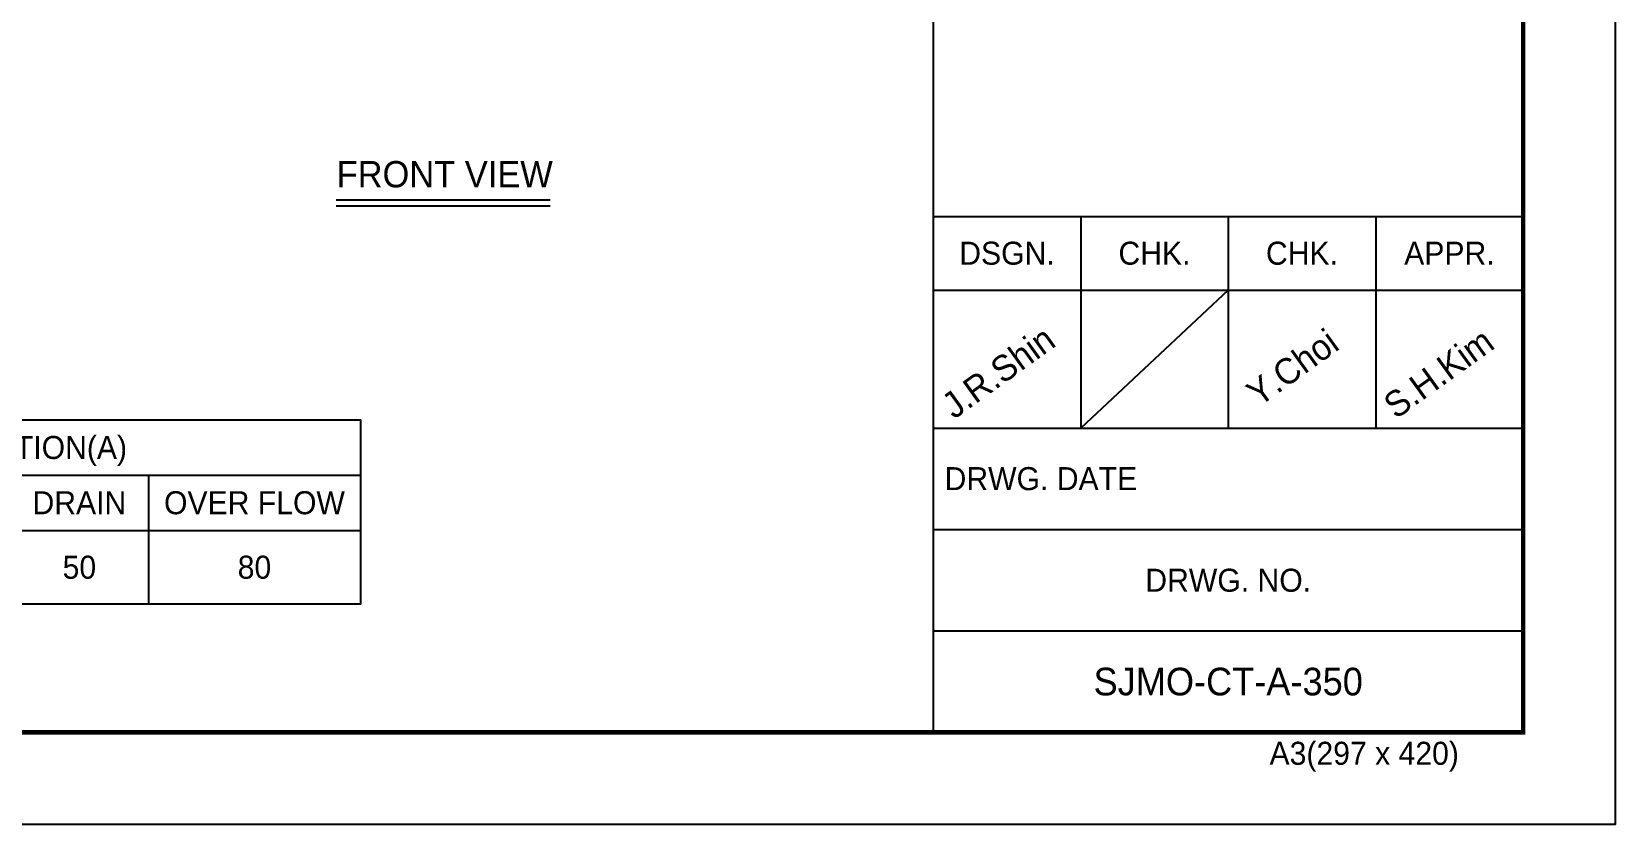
# Model space of a CAD drawing. Header units: millimetres. Extents: x 15155 to 44563, y 13060 to 33855.
# Drawn here: x 32533 to 44563, y 13060 to 19085 of the extents above; entities that cross this region are included whole.
import ezdxf
from ezdxf.enums import TextEntityAlignment as Align

# ---------------------------------------------------------------- set-up
doc = ezdxf.new("R2010")
doc.units = ezdxf.units.MM
for name, color, linetype in [('냉각탑_box', 1, 'Continuous'), ('냉각탑_form', 1, 'Continuous'), ('냉각탑_text', 3, 'Continuous')]:
    doc.layers.add(name, color=color, linetype=linetype)
doc.styles.add('돋움', font='Dotum.ttf')

msp = doc.modelspace()

# ---------------------------------------------------------------- linework, layer by layer
at = {"layer": 'Defpoints'}
msp.add_lwpolyline([(15155.5, 33855.2), (44562.7, 33855.2), (44562.7, 13060.1), (15155.5, 13060.1)], close=True, dxfattribs=at)
at = {"layer": '냉각탑_box'}
for p, q in [((34847, 17807), (36470.3, 17807)), ((34847, 17760.4), (36470.3, 17760.4)), ((29640.2, 15714.6), (35030.2, 15714.6)), ((33420.2, 15714.6), (33420.2, 14734.6)), ((19980.2, 15294.6), (35030.2, 15294.6))]:
    msp.add_line(p, q, dxfattribs=at)
msp.add_lwpolyline([(19980.2, 16134.6), (35030.2, 16134.6), (35030.2, 14734.6), (19980.2, 14734.6)], close=True, dxfattribs=at)
at = {"layer": '냉각탑_form'}
for p, q in [((39381.4, 26118.3), (39381.4, 13760.3)), ((39381.4, 17681.3), (43862.5, 17681.3)), ((40501.7, 17681.3), (40501.7, 16070.9)), ((41622, 17681.3), (41622, 16070.9)), ((42742.2, 17681.3), (42742.2, 16070.9)), ((39381.4, 17121.1), (43862.5, 17121.1)), ((41622, 17121.1), (40501.7, 16070.9)), ((39381.4, 16070.9), (43862.5, 16070.9)), ((39381.4, 15300.7), (43862.5, 15300.7)), ((39381.4, 14530.5), (43862.5, 14530.5))]:
    msp.add_line(p, q, dxfattribs=at)
at = {"layer": '냉각탑_form', "const_width": 35}
msp.add_lwpolyline([(15855.6, 33155.1), (15855.6, 13760.3), (43862.5, 13760.3), (43862.5, 33155.1)], close=True, dxfattribs=at)

# ---------------------------------------------------------------- texts
at = {"layer": '냉각탑_form', "style": '돋움'}
for s, p in [('DSGN.', (39941.5, 17401.2)), ('CHK.', (41061.8, 17401.2)), ('CHK.', (42182.1, 17401.2)), ('APPR.', (43302.4, 17401.2)), ('DRWG. NO.', (41622, 14915.6))]:
    msp.add_text(s, height=175.04, dxfattribs=at).set_placement(p, align=Align.MIDDLE_CENTER)
for s, height, p in [('DRWG. DATE', 175.04, (39467.6, 15600.2)), ('A3(297 x 420)', 175.043, (41936, 13512.7))]:
    msp.add_text(s, height=height, dxfattribs=at).set_placement(p)
at = {"layer": '냉각탑_text', "style": '돋움'}
for s, height, p in [('FRONT VIEW', 199.97, (35670.5, 18001.7)), ('CONNECTION(A)', 175, (32335.2, 15924.6)), ('DRAIN', 175, (32895.2, 15504.6)), ('OVER FLOW', 175, (34225.2, 15504.6)), ('50', 175, (32895.2, 15014.6)), ('80', 175, (34225.2, 15014.6)), ('SJMO-CT-A-350', 210.051, (41622, 14145.4))]:
    msp.add_text(s, height=height, dxfattribs=at).set_placement(p, align=Align.MIDDLE_CENTER)
for s, p in [('J.R.Shin', (39539.7, 16135)), ('Y.Choi', (41855.1, 16228.4)), ('S.H.Kim', (42896.3, 16135))]:
    msp.add_text(s, height=196.05, rotation=35.81856, dxfattribs=at).set_placement(p)

doc.saveas('drawing.dxf')
